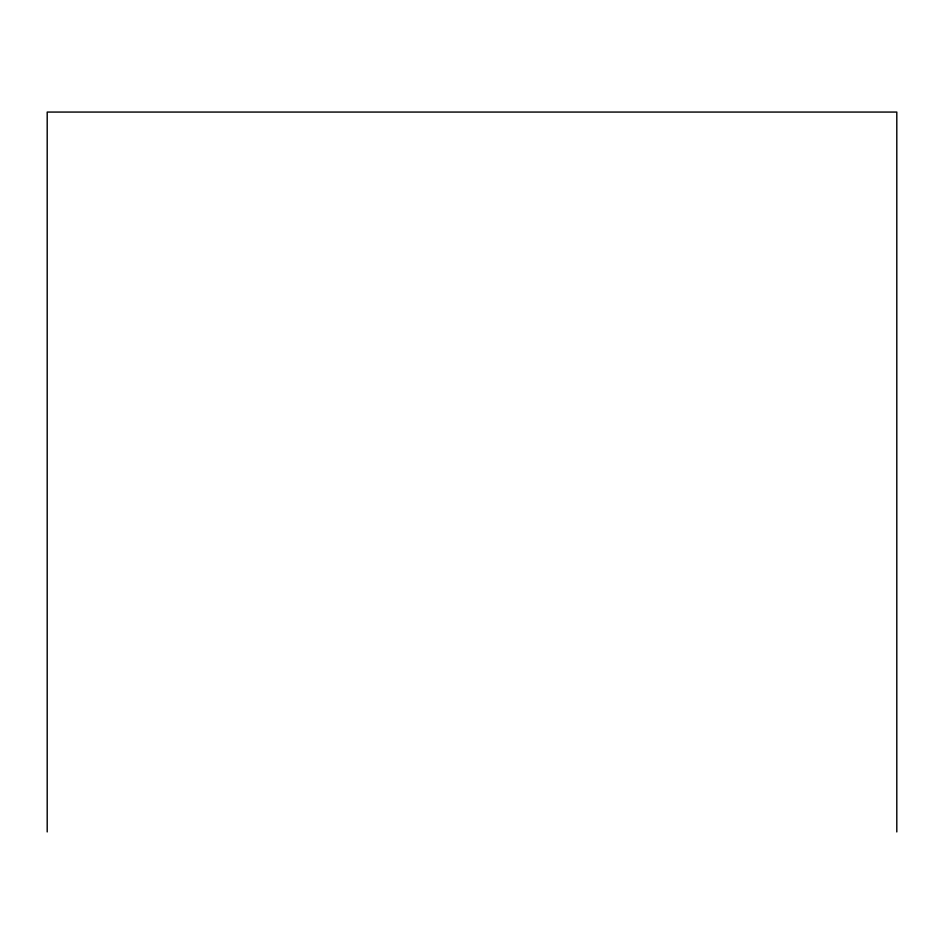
<?xml version="1.0" encoding="UTF-8"?>
<svg xmlns="http://www.w3.org/2000/svg" width="944" height="944" viewBox="0 0 944 944"><rect width="100%" height="100%" fill="white"/><g stroke="black" fill="none" stroke-linecap="round" stroke-linejoin="round"><path stroke-width="1.42" d="M896.8 831.935L896.8 112.065L47.2 112.065L47.2 831.935"/></g></svg>
